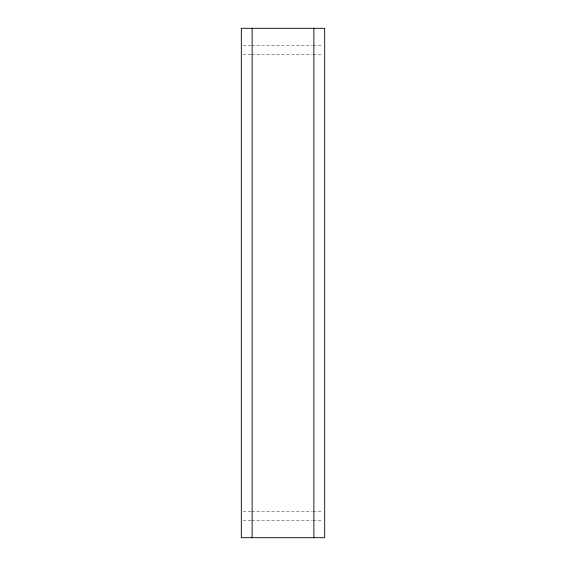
<?xml version="1.0" encoding="UTF-8"?>
<svg xmlns="http://www.w3.org/2000/svg" width="566" height="566" viewBox="0 0 566 566"><rect width="100%" height="100%" fill="white"/><g stroke="black" fill="none" stroke-linecap="round" stroke-linejoin="round"><path stroke-width="0.42" stroke-dasharray="2.83 2.12" d="M243.076 45.28L250.971 45.28M251.849 45.28L312.397 45.28M313.274 45.28L322.924 45.28M243.076 54.541L250.971 54.541M251.849 54.541L312.397 54.541M313.274 54.541L322.924 54.541M243.076 511.459L250.971 511.459M251.849 511.459L312.397 511.459M313.274 511.459L322.924 511.459M243.076 520.72L250.971 520.72M251.849 520.72L312.397 520.72M313.274 520.72L322.924 520.72"/><path stroke-width="0.85" d="M313.875 28.3L313.875 537.7M252.125 28.3L252.125 537.7M324.679 28.3L241.321 28.3L241.321 537.7L324.679 537.7L324.679 28.3"/></g></svg>
